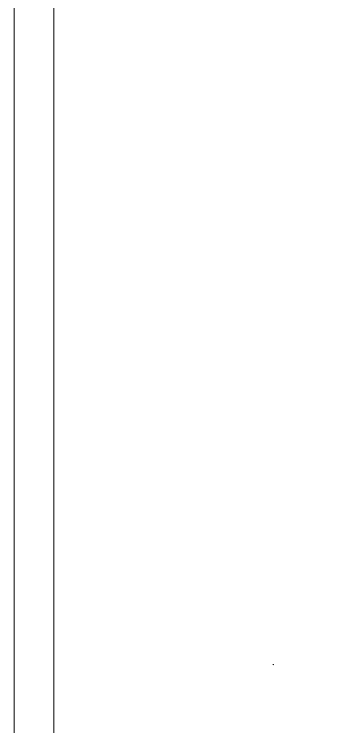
# Model space of a CAD drawing. Header units: metres. Extents: x 532950 to 537618, y 1849954 to 1853119.
# Drawn here: x 533349 to 533633, y 1850966 to 1851613 of the extents above; entities that cross this region are included whole.
import ezdxf

# ---------------------------------------------------------------- set-up
doc = ezdxf.new("R2010")
doc.units = ezdxf.units.M
doc.header["$LTSCALE"] = 3.1
doc.layers.add('55', color=7, linetype='Continuous', lineweight=13)
doc.layers.add('59', color=7, linetype='Continuous', lineweight=13)

msp = doc.modelspace()

# ---------------------------------------------------------------- linework, layer by layer
at = {"layer": '55'}
msp.add_lwpolyline([(533583.82, 1851022.08), (533583.76, 1851022.23), (533583.17, 1851022.27)], close=True, dxfattribs=at)
at = {"layer": '59'}
for points in [[(537432.41, 1849953.71), (537432.41, 1852676.21), (533348.66, 1852676.21), (533348.66, 1849953.71)], [(533348.66, 1852676.21), (537432.41, 1852676.21), (537432.41, 1849953.71), (533348.66, 1849953.71)], [(533348.66, 1852676.21), (537432.41, 1852676.21), (537432.41, 1849953.71), (533348.66, 1849953.71)], [(533384.63, 1852640.25), (537396.45, 1852640.25), (537396.45, 1849989.67), (533384.63, 1849989.67)], [(533384.63, 1852640.25), (537396.45, 1852640.25), (537396.45, 1849989.67), (533384.63, 1849989.67)]]:
    msp.add_lwpolyline(points, close=True, dxfattribs=at)

doc.saveas('drawing.dxf')
